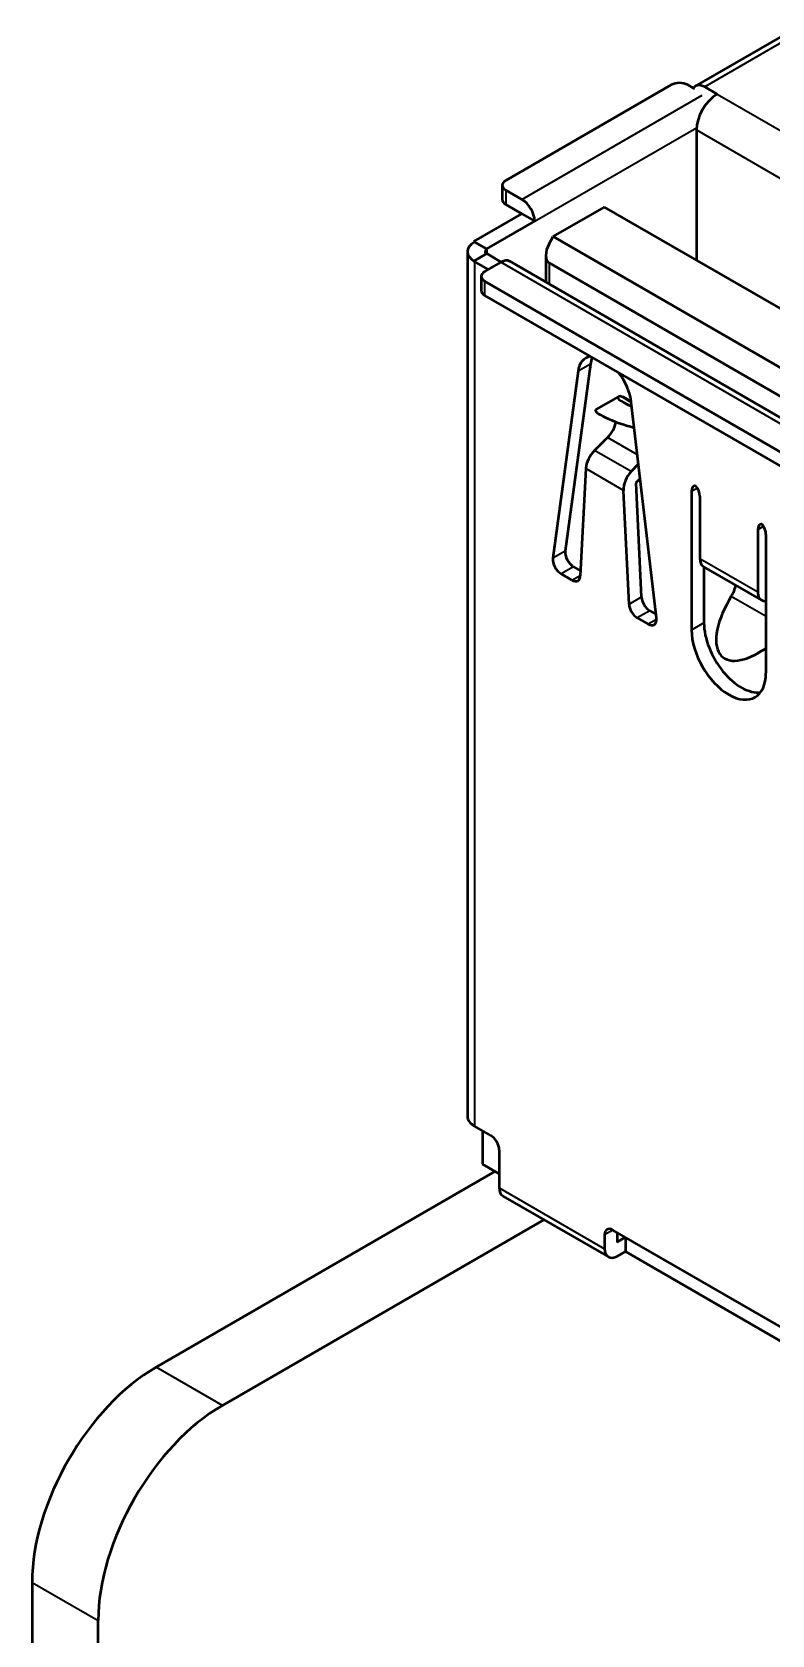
# Model space of a CAD drawing. Header units: millimetres. Extents: x 3118 to 4801, y 919 to 1849.
# Drawn here: x 3895.86 to 3908.5, y 1628.14 to 1655.52 of the extents above; entities that cross this region are included whole.
import ezdxf

# ---------------------------------------------------------------- set-up
doc = ezdxf.new("R2010")
doc.units = ezdxf.units.MM
doc.header["$LTSCALE"] = 1.8
doc.layers.add('외형선(ISO)', color=7, linetype='Continuous', lineweight=50)
doc.layers.add('좁은 외형선(ISO)', color=7, linetype='Continuous', lineweight=35)

msp = doc.modelspace()

# ---------------------------------------------------------------- linework, layer by layer
at = {"layer": '외형선(ISO)'}
for p, q in [((3907.197, 1654.596), (3908.795, 1655.519)), ((3906.78, 1654.617), (3903.952, 1652.984)), ((3907.16, 1654.561), (3907.063, 1654.617)), ((3907.352, 1654.581), (3907.564, 1654.458)), ((3907.211, 1653.846), (3907.211, 1651.625)), ((3903.893, 1652.902), (3903.893, 1652.657)), ((3903.952, 1652.82), (3904.228, 1652.661)), ((3903.952, 1652.575), (3904.228, 1652.416)), ((3904.765, 1652.024), (3905.642, 1652.53)), ((3913.491, 1647.999), (3905.642, 1652.53)), ((3903.408, 1651.943), (3904.228, 1652.416)), ((3903.627, 1651.816), (3904.447, 1652.29)), ((3904.228, 1652.416), (3904.447, 1652.29)), ((3903.627, 1651.816), (3903.408, 1651.943)), ((3903.415, 1651.93), (3903.627, 1651.808)), ((3904.695, 1651.902), (3904.765, 1652.024)), ((3904.765, 1652.024), (3912.614, 1647.493)), ((3903.298, 1651.767), (3903.298, 1636.997)), ((3903.408, 1651.608), (3903.627, 1651.734)), ((3903.874, 1651.591), (3903.627, 1651.734)), ((3904.636, 1651.705), (3904.636, 1651.248)), ((3903.655, 1651.465), (3903.408, 1651.608)), ((3903.867, 1651.587), (3903.591, 1651.428)), ((3904.022, 1651.603), (3911.8, 1647.112)), ((3912.261, 1647.207), (3904.695, 1651.575)), ((3903.533, 1651.347), (3903.533, 1651.102)), ((3903.591, 1651.265), (3911.087, 1646.937)), ((3903.591, 1651.02), (3911.087, 1646.693)), ((3905.399, 1649.848), (3904.97, 1646.655)), ((3905.187, 1649.725), (3904.758, 1646.532)), ((3905.495, 1649.07), (3905.876, 1649.29)), ((3906.096, 1649.207), (3905.956, 1649.288)), ((3906.526, 1645.511), (3906.097, 1649.2)), ((3905.691, 1648.592), (3905.47, 1648.373)), ((3906.094, 1648.013), (3906.22, 1648.146)), ((3905.318, 1648.063), (3905.225, 1646.23)), ((3906.182, 1647.823), (3906.249, 1647.894)), ((3906.059, 1645.749), (3905.966, 1647.69)), ((3906.271, 1645.871), (3906.178, 1647.812)), ((3907.127, 1647.672), (3907.127, 1645.304)), ((3907.268, 1647.591), (3907.268, 1646.529)), ((3908.258, 1647.019), (3908.258, 1645.958)), ((3908.4, 1644.57), (3908.4, 1646.937)), ((3904.898, 1646.265), (3905.084, 1646.157)), ((3905.11, 1646.387), (3905.23, 1646.318)), ((3907.333, 1646.387), (3908.323, 1645.816)), ((3907.339, 1646.384), (3907.339, 1645.427)), ((3906.412, 1645.636), (3906.519, 1645.574)), ((3908.359, 1645.803), (3908.4, 1645.796)), ((3906.2, 1645.513), (3906.386, 1645.406)), ((3908.4, 1644.991), (3908.268, 1644.915)), ((3903.698, 1636.67), (3903.415, 1636.833)), ((3903.556, 1636.752), (3903.556, 1636.18)), ((3903.839, 1636.425), (3903.839, 1635.78)), ((3903.768, 1636.058), (3897.977, 1632.714)), ((3903.839, 1636.017), (3903.556, 1636.18)), ((3903.903, 1635.638), (3905.706, 1634.597)), ((3904.604, 1635.234), (3899.108, 1632.061)), ((3905.642, 1634.976), (3905.642, 1634.739)), ((3909.743, 1632.771), (3905.783, 1635.057)), ((3905.854, 1635.017), (3905.854, 1634.861)), ((3905.861, 1634.857), (3905.996, 1634.935)), ((3905.996, 1634.69), (3905.861, 1634.612)), ((3905.996, 1634.935), (3905.996, 1634.69)), ((3905.996, 1634.69), (3909.885, 1632.445)), ((3895.856, 1629.04), (3895.856, 1573.6)), ((3896.987, 1572.947), (3896.987, 1628.387))]:
    msp.add_line(p, q, dxfattribs=at)
for centre, major_axis, ratio, start_param, end_param in [((3906.922, 1654.535), (-0.2, 0), 0.57735, 3.926991, 5.497787), ((3907.352, 1654.328), (-0.155, 0.268), 0.57735, 5.497787, 6.705842), ((3907.564, 1654.05), (-0.25, -0.433), 0.57735, 3.926991, 5.497787), ((3904.093, 1652.902), (-0.2, 0), 0.57735, 5.497787, 7.068583), ((3904.093, 1652.657), (-0.2, 0), 0.57735, 0, 0.785398), ((3904.228, 1652.408), (-0.155, 0.268), 0.57735, 3.959254, 5.497787), ((3903.698, 1651.767), (-0.4, 0), 0.57735, 5.497787, 7.043581), ((3903.408, 1651.934), (-0.005, 0.00866), 0.57735, 3.926991, 5.497787), ((3903.698, 1651.767), (-0.1, 0), 0.57735, 5.497787, 6.968416), ((3903.408, 1651.934), (0.155, -0.268), 0.57735, 0.785398, 0.817662), ((3904.836, 1651.82), (-0.141, -0.245), 0.57735, 4.712389, 6.283185), ((3903.733, 1651.347), (-0.2, 0), 0.57735, 5.497787, 7.068583), ((3903.867, 1651.334), (0.155, 0.268), 0.57735, 0, 0.785398), ((3903.733, 1651.102), (-0.2, 0), 0.57735, 0, 0.785398), ((3905.642, 1649.387), (-0.325, 0.563), 0.57735, 6.059857, 6.925613), ((3905.854, 1649.509), (-0.325, 0.563), 0.57735, 0.390607, 0.642428), ((3905.642, 1649.387), (-0.325, 0.563), 0.57735, 4.069961, 4.935717), ((3906.374, 1649.115), (0.507, -0.164), 0.159763, 2.747444, 4.207354), ((3905.993, 1648.895), (0.507, -0.164), 0.159763, 2.998446, 5.073552), ((3905.624, 1648.776), (-0.167, -0.261), 0.543627, 1.180511, 2.212596), ((3905.538, 1648.19), (-0.167, -0.261), 0.543627, 4.322103, 5.523177), ((3906.185, 1647.816), (-0.141, -0.276), 0.609189, 4.264834, 5.465908), ((3906.185, 1647.816), (-0.00454, -0.00892), 0.609189, 4.264834, 5.465908), ((3907.268, 1647.591), (-0.1, 0.173), 0.57735, 6.021386, 7.068583), ((3907.127, 1647.672), (-0.1, 0.173), 0.57735, 3.926991, 4.974188), ((3908.4, 1646.937), (-0.1, 0.173), 0.57735, 6.021386, 7.068583), ((3908.258, 1647.019), (-0.1, 0.173), 0.57735, 3.926991, 4.974188), ((3904.898, 1646.428), (0.1, -0.173), 0.57735, 3.784021, 5.497787), ((3905.11, 1646.55), (0.1, -0.173), 0.57735, 3.784021, 5.497787), ((3907.488, 1646.656), (-0.155, -0.268), 0.57735, 5.497787, 6.283185), ((3905.084, 1646.321), (0.1, -0.173), 0.57735, 5.497787, 7.011681), ((3908.478, 1646.084), (-0.155, -0.268), 0.57735, 5.497787, 6.497234), ((3906.2, 1645.676), (0.1, -0.173), 0.57735, 3.983893, 5.497787), ((3906.412, 1645.799), (0.1, -0.173), 0.57735, 3.983893, 5.497787), ((3908.463, 1645.836), (-0.802, -0.994), 0.443119, 5.009398, 7.283355), ((3906.386, 1645.569), (0.1, -0.173), 0.57735, 5.497787, 7.211554), ((3907.976, 1645.06), (0.45, -0.779), 0.57735, 3.926991, 6.045244), ((3907.763, 1644.937), (0.45, -0.779), 0.57735, 3.926991, 7.068583), ((3903.698, 1636.997), (-0.4, 0), 0.57735, 0, 0.785398), ((3903.698, 1636.507), (-0.1, 0.173), 0.57735, 3.926991, 5.497787), ((3904.058, 1635.907), (-0.155, -0.268), 0.57735, 5.497787, 6.283185), ((3905.783, 1634.894), (-0.1, 0.173), 0.57735, 5.497787, 7.068583), ((3905.861, 1634.866), (-0.155, -0.268), 0.57735, 5.497787, 7.068583), ((3905.861, 1634.866), (-0.005, -0.00866), 0.57735, 5.497787, 7.068583), ((3897.977, 1630.265), (-1.5, -2.598), 0.57735, 3.926991, 5.497787), ((3899.108, 1629.611), (1.5, 2.598), 0.57735, 0.785398, 2.356194)]:
    msp.add_ellipse(centre, major_axis=major_axis, ratio=ratio, start_param=start_param, end_param=end_param, dxfattribs=at)
msp.add_open_spline([(3905.916, 1649.298), (3905.93, 1649.299), (3905.943, 1649.296), (3905.956, 1649.288)], degree=3, dxfattribs=at)
msp.add_open_spline([(3907.88, 1646.071), (3907.879, 1646.065), (3907.877, 1646.058), (3907.866, 1646.015), (3907.852, 1645.977), (3907.828, 1645.923), (3907.818, 1645.904), (3907.807, 1645.885)], degree=3, knots=[0.05615259, 0.05615259, 0.05615259, 0.05615259, 0.05812658, 0.05812658, 0.06942933, 0.06942933, 0.0758304, 0.0758304, 0.0758304, 0.0758304], dxfattribs=at)
at = {"layer": '좁은 외형선(ISO)'}
for p, q in [((3908.95, 1655.503), (3907.352, 1654.581)), ((3904.228, 1652.661), (3907.311, 1654.441)), ((3907.564, 1654.458), (3916.332, 1649.396)), ((3907.212, 1653.878), (3903.627, 1651.808)), ((3907.211, 1653.846), (3915.932, 1648.811)), ((3903.952, 1652.82), (3903.952, 1652.575)), ((3903.627, 1651.808), (3903.627, 1651.734)), ((3903.415, 1651.604), (3903.415, 1636.833)), ((3911.645, 1647.097), (3903.867, 1651.587)), ((3904.695, 1651.575), (3904.695, 1651.215)), ((3903.591, 1651.265), (3903.591, 1651.02)), ((3905.399, 1649.848), (3905.187, 1649.725)), ((3906.098, 1649.193), (3905.916, 1649.298)), ((3906.094, 1648.013), (3905.47, 1648.373)), ((3906.202, 1648.297), (3905.691, 1648.592)), ((3905.966, 1647.69), (3905.318, 1648.063)), ((3907.227, 1647.73), (3907.127, 1647.672)), ((3908.358, 1647.077), (3908.258, 1647.019)), ((3904.97, 1646.655), (3904.758, 1646.532)), ((3907.268, 1646.529), (3908.258, 1645.958)), ((3905.11, 1646.387), (3904.898, 1646.265)), ((3905.084, 1646.157), (3905.226, 1646.239)), ((3906.059, 1645.749), (3906.271, 1645.871)), ((3906.412, 1645.636), (3906.2, 1645.513)), ((3907.807, 1645.885), (3908.4, 1645.542)), ((3906.527, 1645.487), (3906.386, 1645.406)), ((3907.339, 1645.427), (3907.127, 1645.304)), ((3903.839, 1635.78), (3905.642, 1634.739)), ((3905.783, 1635.057), (3905.642, 1634.976)), ((3905.861, 1634.857), (3905.854, 1634.861)), ((3899.108, 1632.061), (3897.977, 1632.714)), ((3895.856, 1629.04), (3896.987, 1628.387))]:
    msp.add_line(p, q, dxfattribs=at)

doc.saveas('drawing.dxf')
